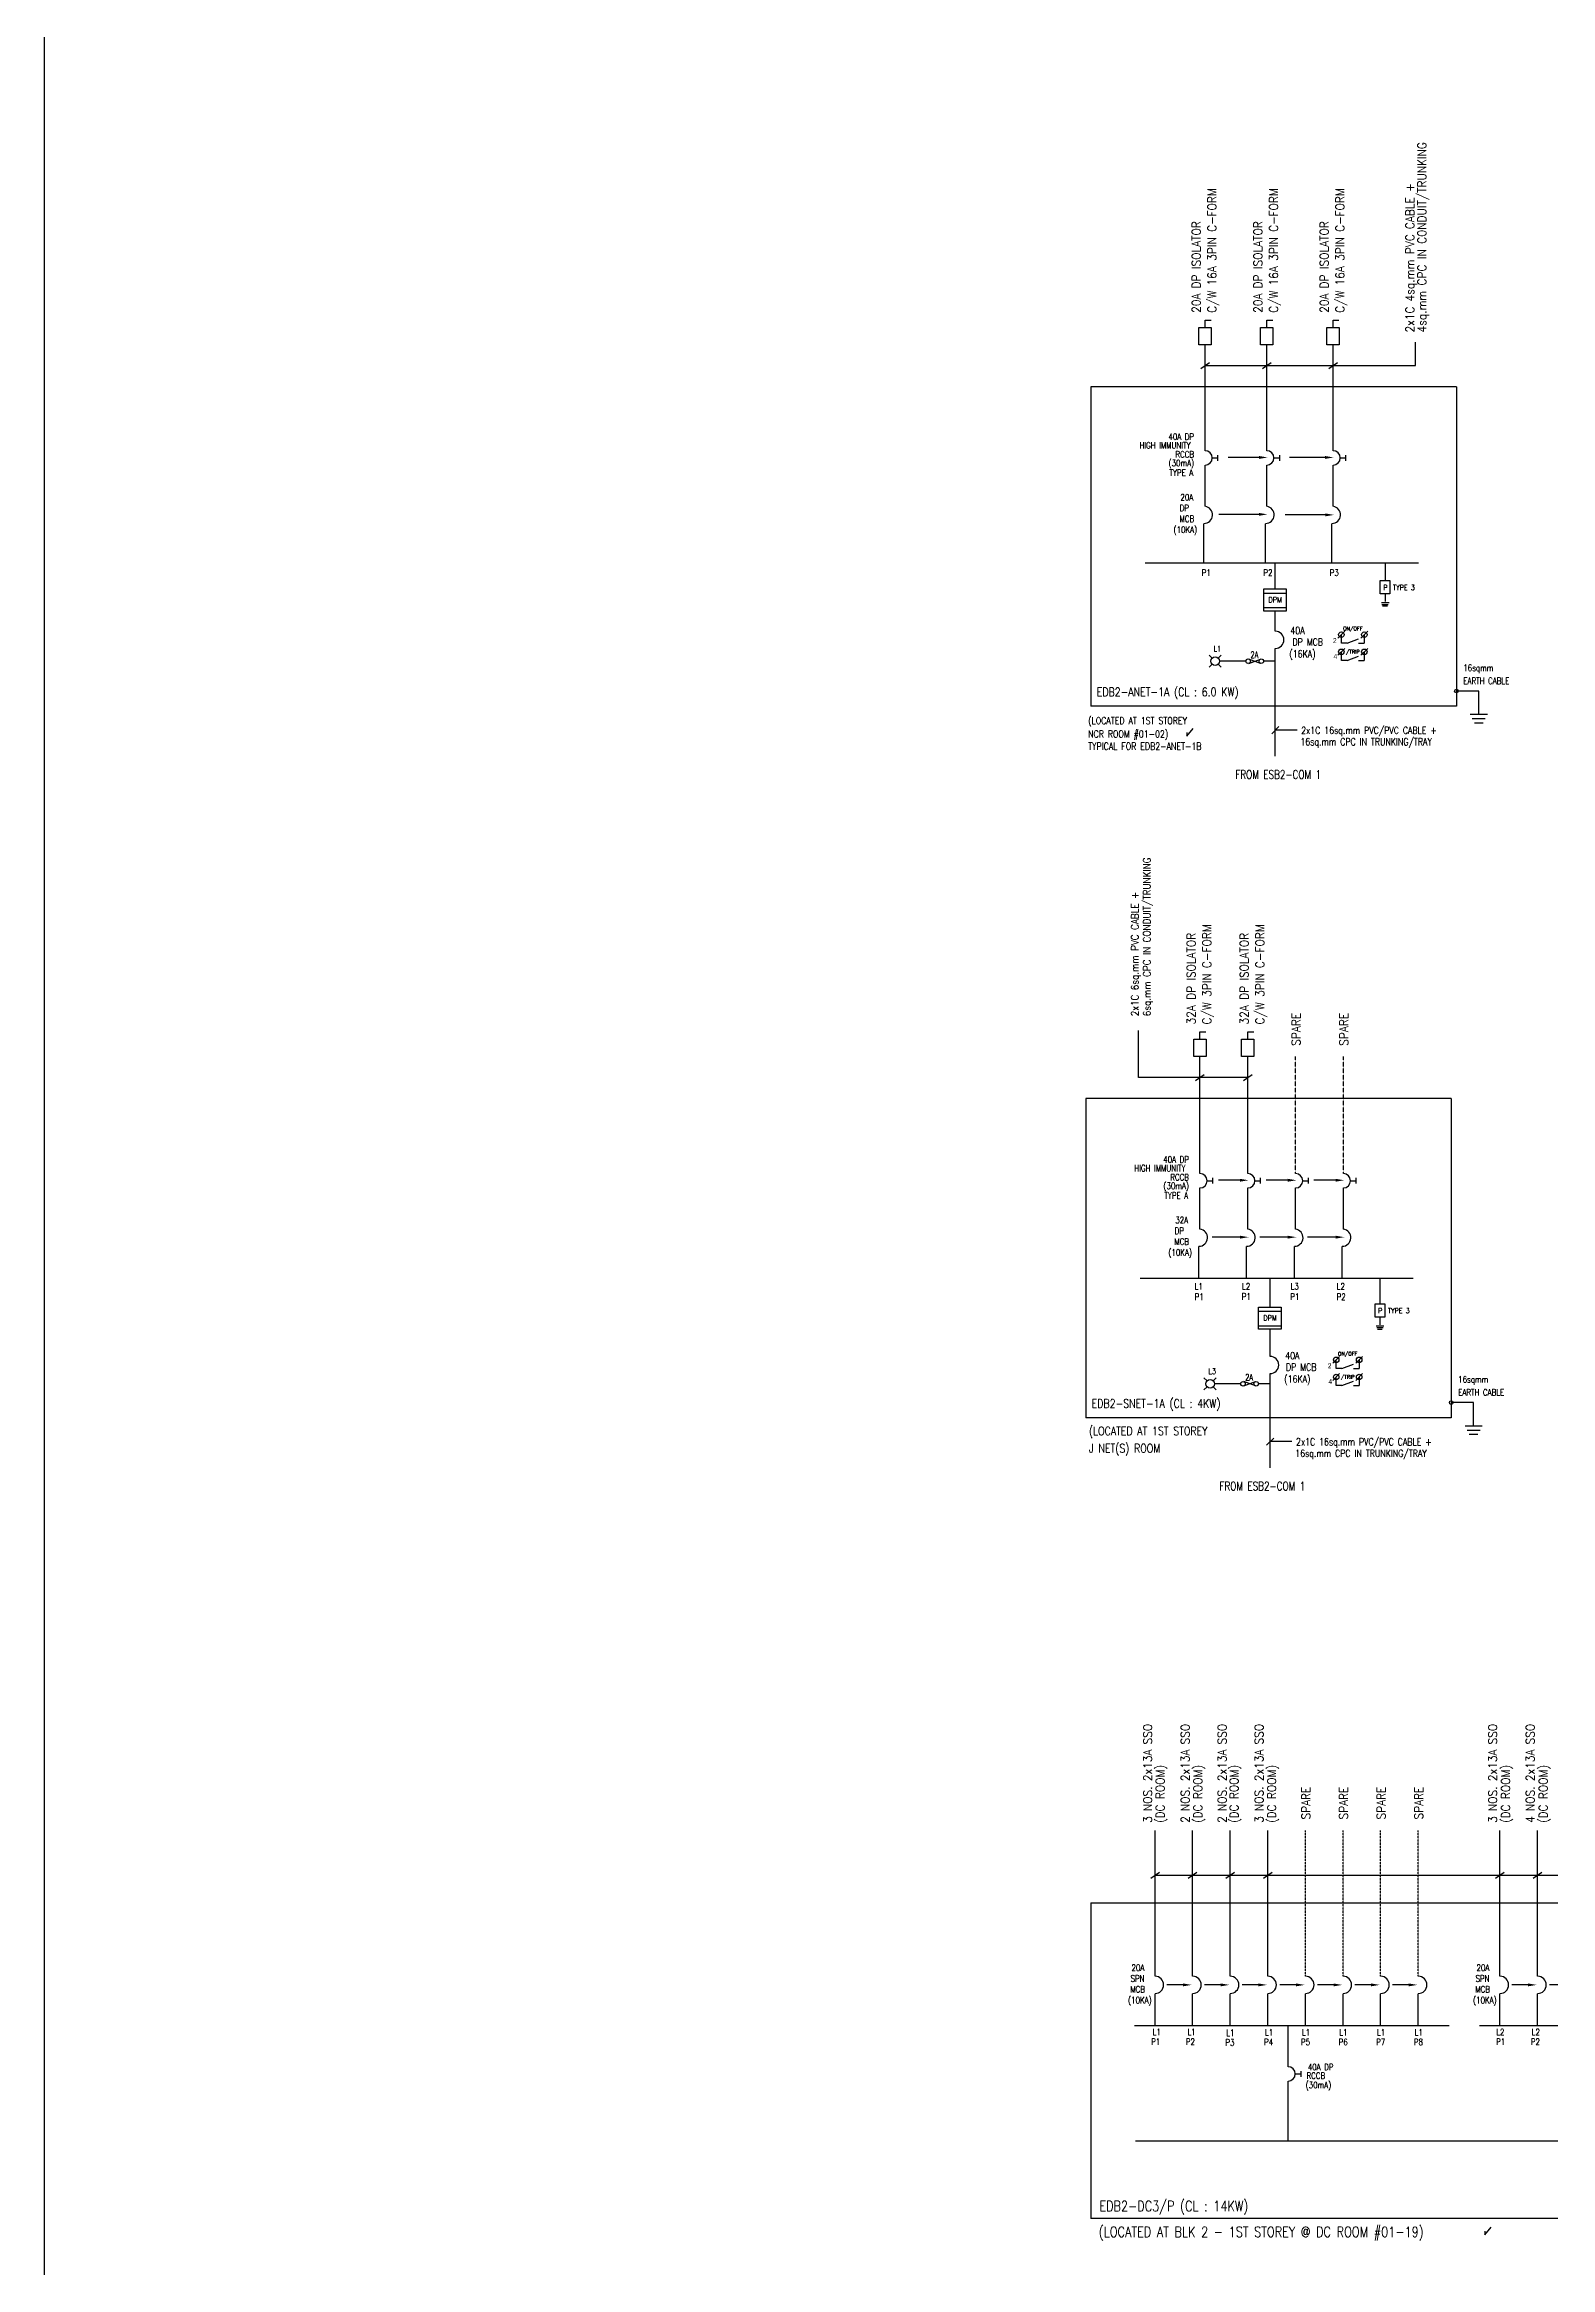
# Model space of a CAD drawing. Header units: millimetres. Extents: x 624049 to 847333, y 256790 to 538574.
# Drawn here: x 624049 to 676576, y 314365 to 391903 of the extents above; entities that cross this region are included whole.
import ezdxf
from ezdxf.enums import TextEntityAlignment as Align

# ---------------------------------------------------------------- set-up
doc = ezdxf.new("R2010")
doc.units = ezdxf.units.MM
doc.header["$LTSCALE"] = 0.01
doc.linetypes.add('DASHED', pattern=[19.05, 12.7, -6.35])
doc.linetypes.add('{ -E- }', pattern=[0])
doc.layers.add('E-_ELEC----_E-', color=3, linetype='Continuous')
doc.styles.add('100', font='romans.shx', dxfattribs={"width": 0.8, "height": 250})
doc.styles.add('A2', font='SIMPLEX.shx', dxfattribs={"width": 0.95, "height": 190})
doc.styles.add('ATT', font='ROMANS.SHX')
doc.styles.add('MONOTXT', font='MONOTXT.SHX')
doc.styles.add('PwNote', font='Romans.shx', dxfattribs={"width": 0.75, "bigfont": 'Special.shx'})
doc.styles.add('ROMANS', font='romans', dxfattribs={"width": 0.75})

msp = doc.modelspace()

# ---------------------------------------------------------------- linework, layer by layer
for p, q in [((664377, 380598), (664678, 380808)), ((664528, 377732), (664528, 381424)), ((666528, 380598), (666829, 380808)), ((666679, 377732), (666679, 381424)), ((668841, 380598), (669142, 380808)), ((668992, 377732), (668992, 381424)), ((664528, 375795), (664528, 377232)), ((664778, 377482), (664978, 377482)), ((664978, 377382), (664978, 377582)), ((666679, 375795), (666679, 377232)), ((666929, 377482), (667129, 377482)), ((667129, 377382), (667129, 377582)), ((668992, 375795), (668992, 377232)), ((669242, 377482), (669442, 377482)), ((669442, 377382), (669442, 377582)), ((670803, 373820), (670803, 373204)), ((666573, 372770), (667357, 372770)), ((666573, 372264), (667357, 372264)), ((670679, 372438), (670946, 372438)), ((670696, 372375), (670916, 372375)), ((670721, 372321), (670888, 372321)), ((670803, 372737), (670803, 372474)), ((669160, 371199), (669400, 371439)), ((669960, 371199), (670200, 371439)), ((669160, 370599), (669400, 370839)), ((669280, 371019), (669280, 371319)), ((669480, 371019), (669280, 371019)), ((669280, 370419), (669280, 370719)), ((669480, 371019), (669880, 371169)), ((669880, 371019), (670080, 371019)), ((669960, 370599), (670200, 370839)), ((670080, 371319), (670080, 371019)), ((670080, 370719), (670080, 370419)), ((669480, 370419), (669280, 370419)), ((669480, 370419), (669880, 370569)), ((669880, 370419), (670080, 370419)), ((674072, 368545), (674072, 369352)), ((673772, 368545), (674372, 368545)), ((673847, 368395), (674297, 368395)), ((666852, 367864), (667102, 368114)), ((667736, 367989), (666977, 367989)), ((673922, 368245), (674222, 368245)), ((662630, 327949), (662932, 328158)), ((663942, 327949), (664244, 328158)), ((665254, 327949), (665555, 328158)), ((666565, 327949), (666867, 328158)), ((674662, 327949), (674964, 328158)), ((675974, 327949), (676276, 328158)), ((663762, 324223), (663197, 324223)), ((665073, 324223), (664509, 324223)), ((666385, 324223), (665820, 324223)), ((667697, 324223), (667132, 324223)), ((669008, 324223), (668444, 324223)), ((670320, 324223), (669755, 324223)), ((671632, 324223), (671067, 324223)), ((675794, 324223), (675229, 324223)), ((677105, 324223), (676541, 324223)), ((662781, 322804), (662781, 323911)), ((664093, 322804), (664093, 323911)), ((665405, 322804), (665405, 323911)), ((666716, 322804), (666716, 323911)), ((668028, 322804), (668028, 323911)), ((669339, 322804), (669339, 323911)), ((670651, 322804), (670651, 323911)), ((671963, 322804), (671963, 323911)), ((674813, 322804), (674813, 323911)), ((676125, 322804), (676125, 323911)), ((667425, 321369), (667425, 322804)), ((667675, 321119), (667875, 321119)), ((667875, 321019), (667875, 321219)), ((667425, 318778), (667425, 320869))]:
    msp.add_line(p, q)
at = {"linetype": '{ -E- }', "ltscale": 1.5}
for p, q in [((673293, 379963), (660544, 379963)), ((660544, 379963), (660544, 368823)), ((673293, 379963), (673293, 368823)), ((673293, 368823), (660544, 368823)), ((660544, 327090), (699166, 327090)), ((699166, 316076), (660544, 316076))]:
    msp.add_line(p, q, dxfattribs=at)
at = {"linetype": '{ -E- }'}
for p, q in [((666408, 377499), (665337, 377499)), ((668709, 377499), (667466, 377499)), ((666408, 375514), (665012, 375514)), ((668720, 375495), (667324, 375495)), ((664489, 373820), (664489, 375183)), ((666640, 373820), (666640, 375183)), ((668953, 373820), (668953, 375183)), ((666977, 372911), (666977, 373820)), ((666977, 371438), (666977, 372140)), ((666977, 367078), (666977, 370838)), ((674072, 369352), (673293, 369352)), ((662781, 324523), (662781, 329613)), ((664093, 324523), (664093, 329613)), ((665405, 324523), (665405, 329613)), ((666716, 324523), (666716, 329613)), ((674813, 324523), (674813, 329613)), ((676125, 324523), (676125, 329613))]:
    msp.add_line(p, q, dxfattribs=at)
at = {"color": 7}
for p, q in [((664774, 370497), (664668, 370603)), ((664774, 370285), (664668, 370179)), ((664986, 370497), (665092, 370603)), ((664986, 370285), (665092, 370179)), ((665949, 370391), (665030, 370391)), ((666055, 370316), (666461, 370466)), ((666460, 370317), (666057, 370465)), ((666977, 370391), (666567, 370391)), ((664198, 355766), (664499, 355976)), ((664349, 352520), (664349, 356606)), ((665865, 355766), (666166, 355976)), ((666016, 352520), (666016, 356606)), ((664599, 352270), (664799, 352270)), ((664799, 352170), (664799, 352370)), ((666266, 352270), (666466, 352270)), ((666466, 352170), (666466, 352370)), ((667933, 352270), (668133, 352270)), ((668133, 352170), (668133, 352370)), ((669600, 352270), (669800, 352270)), ((669800, 352170), (669800, 352370)), ((664349, 350583), (664349, 352020)), ((666016, 350583), (666016, 352020)), ((667683, 350583), (667683, 352020)), ((669350, 350583), (669350, 352020)), ((670624, 348864), (670624, 347981)), ((666394, 347721), (667178, 347721)), ((670624, 347514), (670624, 347251)), ((666394, 347215), (667178, 347215)), ((670500, 347215), (670767, 347215)), ((670517, 347152), (670737, 347152)), ((670542, 347098), (670709, 347098)), ((668981, 345905), (669221, 346145)), ((669101, 345725), (669101, 346025)), ((669301, 345725), (669701, 345875)), ((669781, 345905), (670021, 346145)), ((669901, 346025), (669901, 345725)), ((664595, 345296), (664489, 345402)), ((664595, 345084), (664489, 344978)), ((664807, 345296), (664913, 345402)), ((664807, 345084), (664913, 344978)), ((665770, 345190), (664851, 345190)), ((665876, 345115), (666282, 345265)), ((666281, 345116), (665878, 345264)), ((666798, 345190), (666388, 345190)), ((668981, 345305), (669221, 345545)), ((669301, 345725), (669101, 345725)), ((669101, 345125), (669101, 345425)), ((669301, 345125), (669101, 345125)), ((669301, 345125), (669701, 345275)), ((669701, 345725), (669901, 345725)), ((669701, 345125), (669901, 345125)), ((669781, 345305), (670021, 345545)), ((669901, 345425), (669901, 345125)), ((673893, 343727), (673893, 344534)), ((673593, 343727), (674193, 343727)), ((673668, 343577), (674118, 343577)), ((666673, 343046), (666923, 343296)), ((667557, 343171), (666798, 343171)), ((673743, 343427), (674043, 343427))]:
    msp.add_line(p, q, dxfattribs=at)
at = {"color": 7, "linetype": 'DASHED', "ltscale": 20}
for p, q in [((667683, 352520), (667683, 356606)), ((669350, 352520), (669350, 356606))]:
    msp.add_line(p, q, dxfattribs=at)
at = {"color": 7, "linetype": '{ -E- }', "ltscale": 1.5}
for p, q in [((673114, 355145), (660365, 355145)), ((660365, 355145), (660365, 344005)), ((673114, 355145), (673114, 344005)), ((673114, 344005), (660365, 344005))]:
    msp.add_line(p, q, dxfattribs=at)
at = {"color": 7, "linetype": '{ -E- }'}
for p, q in [((665745, 352288), (664990, 352288)), ((667412, 352288), (666657, 352288)), ((669079, 352288), (668324, 352288)), ((664310, 348864), (664310, 349972)), ((665745, 350303), (664771, 350303)), ((665977, 348864), (665977, 349972)), ((667412, 350303), (666438, 350303)), ((667644, 348864), (667644, 349972)), ((669079, 350303), (668105, 350303)), ((669311, 348864), (669311, 349972)), ((666798, 347862), (666798, 348864)), ((666798, 346144), (666798, 347091)), ((666798, 342260), (666798, 345544)), ((673893, 344534), (673114, 344534))]:
    msp.add_line(p, q, dxfattribs=at)
at = {"linetype": 'DASHED', "ltscale": 10}
for p, q in [((668028, 324523), (668028, 329613)), ((669339, 324523), (669339, 329613)), ((670651, 324523), (670651, 329613)), ((671963, 324523), (671963, 329613))]:
    msp.add_line(p, q, dxfattribs=at)
at = {"color": 2}
msp.add_lwpolyline([(624049, 444675), (843698, 444675), (843698, 256790), (624049, 256790)], close=True, dxfattribs=at)
at = {"color": 7}
for points in [[(664528, 382026), (664528, 382287), (664734, 382287)], [(666679, 382026), (666679, 382287), (666885, 382287)], [(668992, 382026), (668992, 382287), (669198, 382287)], [(666016, 355871), (662211, 355871), (662211, 357509)], [(664349, 357208), (664349, 357469), (664555, 357469)], [(666016, 357208), (666016, 357469), (666222, 357469)]]:
    msp.add_lwpolyline(points, dxfattribs=at)
for points in [[(664315, 382026), (664740, 382026), (664740, 381424), (664315, 381424)], [(666466, 382026), (666891, 382026), (666891, 381424), (666466, 381424)], [(668779, 382026), (669204, 382026), (669204, 381424), (668779, 381424)], [(664136, 357208), (664561, 357208), (664561, 356606), (664136, 356606)], [(665803, 357208), (666228, 357208), (666228, 356606), (665803, 356606)], [(666394, 347862), (667178, 347862), (667178, 347091), (666394, 347091)], [(670455, 347981), (670794, 347981), (670794, 347514), (670455, 347514)]]:
    msp.add_lwpolyline(points, close=True, dxfattribs=at)
msp.add_lwpolyline([(664528, 380703), (671870, 380703), (671870, 381522)])
at = {"const_width": 50}
for points in [[(662434, 373820), (671971, 373820)], [(662060, 322804), (673051, 322804)], [(674092, 322804), (685052, 322804)], [(662091, 318778), (697460, 318778)]]:
    msp.add_lwpolyline(points, dxfattribs=at)
for points in [[(670634, 373204), (670973, 373204), (670973, 372737), (670634, 372737)], [(666573, 372911), (667357, 372911), (667357, 372140), (666573, 372140)]]:
    msp.add_lwpolyline(points, close=True)
at = {"color": 7, "const_width": 50}
msp.add_lwpolyline([(662255, 348864), (671792, 348864)], dxfattribs=at)
at = {"linetype": '{ -E- }'}
msp.add_lwpolyline([(662781, 328053), (698869, 328053), (698869, 329679)], dxfattribs=at)
at = {"linetype": '{ -E- }', "ltscale": 1.5}
msp.add_lwpolyline([(660544, 327090), (660544, 316076)], dxfattribs=at)
for centre, radius in [((669280, 371319), 96), ((670080, 371319), 96), ((669280, 370719), 96), ((670080, 370719), 96), ((673293, 369352), 63.8)]:
    msp.add_circle(centre, radius)
at = {"color": 7}
for centre, radius in [((664880, 370391), 150), ((666029, 370391), 79.2), ((666488, 370391), 79.2), ((669101, 346025), 96), ((669901, 346025), 96), ((664701, 345190), 150), ((665850, 345190), 79.2), ((666309, 345190), 79.2), ((669101, 345425), 96), ((669901, 345425), 96), ((673114, 344534), 63.8)]:
    msp.add_circle(centre, radius, dxfattribs=at)
for centre, radius, start, end in [((664528, 377482), 250, 270, 90), ((666679, 377482), 250, 270, 90), ((668992, 377482), 250, 270, 90), ((664488, 375496), 301, 270.24358, 82.51914), ((666639, 375496), 301, 270.24358, 82.51914), ((668952, 375496), 301, 270.24358, 82.51914), ((666977, 371138), 300, 270, 90), ((662781, 324223), 300, 270, 90), ((664093, 324223), 300, 270, 90), ((665405, 324223), 300, 270, 90), ((666716, 324223), 300, 270, 90), ((668028, 324223), 300, 270, 90), ((669339, 324223), 300, 270, 90), ((670651, 324223), 300, 270, 90), ((671963, 324223), 300, 270, 90), ((674813, 324223), 300, 270, 90), ((676125, 324223), 300, 270, 90), ((667425, 321119), 250, 270, 90)]:
    msp.add_arc(centre, radius, start, end)
for centre, radius, start, end in [((664349, 352270), 250, 270, 90), ((666016, 352270), 250, 270, 90), ((667683, 352270), 250, 270, 90), ((669350, 352270), 250, 270, 90), ((664309, 350285), 301, 270.24358, 82.51914), ((665976, 350285), 301, 270.24358, 82.51914), ((667643, 350285), 301, 270.24358, 82.51914), ((669310, 350285), 301, 270.24358, 82.51914), ((666798, 345844), 300, 270, 90)]:
    msp.add_arc(centre, radius, start, end, dxfattribs=at)
for points in [[(666408, 377549), (666708, 377499), (666408, 377449)], [(668709, 377549), (669009, 377499), (668709, 377449)], [(666408, 375564), (666708, 375514), (666408, 375464)], [(668720, 375545), (669020, 375495), (668720, 375445)], [(663762, 324273), (664062, 324223), (663762, 324173)], [(665073, 324273), (665373, 324223), (665073, 324173)], [(666385, 324273), (666685, 324223), (666385, 324173)], [(667697, 324273), (667997, 324223), (667697, 324173)], [(669008, 324273), (669308, 324223), (669008, 324173)], [(670320, 324273), (670620, 324223), (670320, 324173)], [(671632, 324273), (671932, 324223), (671632, 324173)], [(675794, 324273), (676094, 324223), (675794, 324173)]]:
    msp.add_solid(points)
for points in [[(665745, 352338), (666045, 352288), (665745, 352238)], [(667412, 352338), (667712, 352288), (667412, 352238)], [(669079, 352338), (669379, 352288), (669079, 352238)], [(665745, 350353), (666045, 350303), (665745, 350253)], [(667412, 350353), (667712, 350303), (667412, 350253)], [(669079, 350353), (669379, 350303), (669079, 350253)]]:
    msp.add_solid(points, dxfattribs=at)
at = {"layer": 'E-_ELEC----_E-', "color": 3}
for points in [[(663893, 367905), (663893, 367779), (664113, 368049)], [(674281, 315633), (674281, 315507), (674501, 315777)]]:
    msp.add_lwpolyline(points, dxfattribs=at)

# ---------------------------------------------------------------- texts
at = {"ltscale": 1.5, "style": 'A2', "width": 0.9}
for s, p in [('4sq.mm CPC IN CONDUIT/TRUNKING', (672240, 381856)), ('2x1C 4sq.mm PVC CABLE +', (671821, 381856))]:
    msp.add_text(s, height=300, rotation=90, dxfattribs=at).set_placement(p)
for s, height, rotation, style, width, p in [('C/W 16A 3PIN C-FORM', 300, 90, 'A2', 0.9, (664917, 382541)), ('C/W 16A 3PIN C-FORM', 300, 90, 'A2', 0.9, (667068, 382541)), ('C/W 16A 3PIN C-FORM', 300, 90, 'A2', 0.9, (669381, 382541)), ('20A DP ISOLATOR', 300, 90, 'A2', 0.9, (664370, 382541)), ('20A DP ISOLATOR', 300, 90, 'A2', 0.9, (666521, 382541)), ('20A DP ISOLATOR', 300, 90, 'A2', 0.9, (668834, 382541)), ('HIGH IMMUNITY', 225, 360, '100', 0.8, (662239, 377809)), ('40A DP', 225, 360, '100', 0.8, (663248, 378110)), ('RCCB', 225, 360, '100', 0.8, (663493, 377493)), ('(30mA)', 225, 360, '100', 0.8, (663253, 377191)), ('TYPE A', 225, 360, '100', 0.8, (663284, 376856)), ('20A', 225, 360, '100', 0.8, (663668, 375997)), ('MCB', 225, 360, '100', 0.8, (663636, 375247)), ('DP', 225, 360, '100', 0.8, (663645, 375622)), ('(10KA)', 225, 360, '100', 0.8, (663426, 374867)), ('P1', 225, 360, '100', 0.8, (664410, 373367)), ('P2', 225, 360, '100', 0.8, (666561, 373367)), ('P3', 225, 360, '100', 0.8, (668874, 373367)), ('16sqmm', 225, 360, '100', 0.8, (673534, 370047)), ('EARTH CABLE', 225, 360, '100', 0.8, (673534, 369594)), ('2x1C 16sq.mm PVC/PVC CABLE +', 250, 360, 'PwNote', 0.8, (667878, 367857)), ('16sq.mm CPC IN TRUNKING/TRAY', 250, 360, 'PwNote', 0.8, (667852, 367457)), ('3 NOS. 2x13A SSO', 300, 90, 'A2', 0.9, (662675, 329871)), ('2 NOS. 2x13A SSO', 300, 90, 'A2', 0.9, (663986, 329871)), ('2 NOS. 2x13A SSO', 300, 90, 'A2', 0.9, (665272, 329871)), ('3 NOS. 2x13A SSO', 300, 90, 'A2', 0.9, (666560, 329871)), ('3 NOS. 2x13A SSO', 300, 90, 'A2', 0.9, (674707, 329871)), ('4 NOS. 2x13A SSO', 300, 90, 'A2', 0.9, (676018, 329871)), ('(DC ROOM)', 300, 90, 'A2', 0.9, (663109, 329871)), ('(DC ROOM)', 300, 90, 'A2', 0.9, (664426, 329871)), ('(DC ROOM)', 300, 90, 'A2', 0.9, (665688, 329871)), ('(DC ROOM)', 300, 90, 'A2', 0.9, (667000, 329871)), ('SPARE', 300, 90, 'A2', 0.9, (668195, 329990)), ('SPARE', 300, 90, 'A2', 0.9, (669507, 329990)), ('SPARE', 300, 90, 'A2', 0.9, (670819, 329990)), ('SPARE', 300, 90, 'A2', 0.9, (672130, 329990)), ('(DC ROOM)', 300, 90, 'A2', 0.9, (675159, 329871)), ('(DC ROOM)', 300, 90, 'A2', 0.9, (676471, 329871))]:
    msp.add_text(s, height=height, rotation=rotation, dxfattribs=dict(style=style, width=width)).set_placement(p)
for s, height, style, width, p in [('P', 180, 'ROMANS', 0.85, (670743, 372874)), ('TYPE 3', 180, 'ROMANS', 0.85, (671081, 372874)), ('DPM', 186.6, '100', 0.8, (666739, 372442)), ('L1', 200, 'ROMANS', 0.75, (664824, 370727)), ('FROM ESB2-COM 1', 300, 'PwNote', 0.75, (665584, 366289)), ('L3', 200, 'ROMANS', 0.75, (664645, 345526)), ('20A', 225, '100', 0.8, (661962, 324708)), ('20A', 225, '100', 0.8, (673994, 324708)), ('MCB', 225, '100', 0.8, (661921, 323958)), ('SPN', 225, '100', 0.8, (661930, 324333)), ('MCB', 225, '100', 0.8, (673953, 323958)), ('SPN', 225, '100', 0.8, (673962, 324333)), ('(10KA)', 225, '100', 0.8, (661842, 323578)), ('(10KA)', 225, '100', 0.8, (673874, 323578)), ('L1', 225, '100', 0.8, (662703, 322464)), ('L1', 225, '100', 0.8, (663913, 322464)), ('L1', 225, '100', 0.8, (665263, 322440)), ('L1', 225, '100', 0.8, (666615, 322456)), ('L1', 225, '100', 0.8, (667902, 322456)), ('L1', 225, '100', 0.8, (669213, 322456)), ('L1', 225, '100', 0.8, (670525, 322456)), ('L1', 225, '100', 0.8, (671837, 322456)), ('L2', 225, '100', 0.8, (674679, 322464)), ('L2', 225, '100', 0.8, (675920, 322464)), ('P1', 225, '100', 0.8, (662646, 322128)), ('P2', 225, '100', 0.8, (663857, 322128)), ('P3', 225, '100', 0.8, (665235, 322103)), ('P4', 225, '100', 0.8, (666586, 322120)), ('P5', 225, '100', 0.8, (667873, 322120)), ('P6', 225, '100', 0.8, (669185, 322120)), ('P7', 225, '100', 0.8, (670496, 322120)), ('P8', 225, '100', 0.8, (671808, 322120)), ('P1', 225, '100', 0.8, (674678, 322128)), ('P2', 225, '100', 0.8, (675889, 322128))]:
    msp.add_text(s, height=height, dxfattribs=dict(style=style, width=width)).set_placement(p)
at = {"width": 0.8}
for s, height, style, p in [('40A', 250, 'PwNote', (667751, 371463)), ('(16KA)', 250, 'PwNote', (667925, 370630)), ('DP MCB', 250, 'PwNote', (668108, 371064)), ('RCCB', 225, '100', (668391, 321056)), ('40A DP ', 225, '100', (668619, 321358)), ('(30mA)', 225, '100', (668481, 320715))]:
    msp.add_text(s, height=height, dxfattribs=dict(at, style=style)).set_placement(p, align=Align.MIDDLE)
at = {"style": 'ATT'}
for s, p in [('ON/OFF', (669680, 371531)), ('/TRIP', (669680, 370723))]:
    msp.add_text(s, height=128, rotation=0, dxfattribs=at).set_placement(p, align=Align.MIDDLE_CENTER)
at = {"style": 'ROMANS', "width": 0.75}
for p in [(666246, 370502), (666067, 345301)]:
    msp.add_text('2A', height=225, dxfattribs=at).set_placement(p, align=Align.CENTER)
at = {"style": 'MONOTXT', "width": 0.8}
for s, p in [('2', (669119, 371112)), ('4', (669140, 370559))]:
    msp.add_text(s, height=176, dxfattribs=at).set_placement(p, align=Align.MIDDLE_RIGHT)
at = {"ltscale": 1.5, "style": 'PwNote', "width": 0.8}
for s, height, p in [('EDB2-ANET-1A (CL : 6.0 KW)', 300, (660750, 369169)), ('(LOCATED AT 1ST STOREY', 250, (660450, 368194)), ('TYPICAL FOR EDB2-ANET-1B', 250, (660450, 367301)), ('NCR ROOM #01-02)', 250, (660450, 367729)), ('EDB2-DC3/P (CL : 14KW)', 360, (660842, 316331)), ('(LOCATED AT BLK 2 - 1ST STOREY @ DC ROOM #01-19)', 360, (660821, 315429))]:
    msp.add_text(s, height=height, dxfattribs=at).set_placement(p)
at = {"color": 7}
for s, height, rotation, style, width, p in [('6sq.mm CPC IN CONDUIT/TRUNKING', 250, 90, 'A2', 0.9, (662622, 358010)), ('2x1C 6sq.mm PVC CABLE +', 250, 90, 'A2', 0.9, (662203, 358010)), ('32A DP ISOLATOR', 300, 90, 'A2', 0.9, (664191, 357723)), ('C/W 3PIN C-FORM', 300, 90, 'A2', 0.9, (664738, 357723)), ('32A DP ISOLATOR', 300, 90, 'A2', 0.9, (666043, 357723)), ('C/W 3PIN C-FORM', 300, 90, 'A2', 0.9, (666590, 357723)), ('SPARE', 300, 90, 'A2', 0.9, (667850, 356982)), ('SPARE', 300, 90, 'A2', 0.9, (669517, 356982)), ('HIGH IMMUNITY', 225, 360, '100', 0.8, (662060, 352597)), ('40A DP', 225, 360, '100', 0.8, (663069, 352898)), ('(30mA)', 225, 360, '100', 0.8, (663074, 351979)), ('RCCB', 225, 360, '100', 0.8, (663314, 352281)), ('TYPE A', 225, 360, '100', 0.8, (663105, 351644)), ('DP', 225, 360, '100', 0.8, (663466, 350411)), ('32A', 225, 360, '100', 0.8, (663489, 350786)), ('(10KA)', 225, 360, '100', 0.8, (663247, 349656)), ('MCB', 225, 360, '100', 0.8, (663457, 350036)), ('P1', 225, 360, '100', 0.8, (664162, 348109)), ('L1', 225, 360, '100', 0.8, (664167, 348474)), ('P1', 225, 360, '100', 0.8, (665807, 348119)), ('L2', 225, 360, '100', 0.8, (665819, 348474)), ('P1', 225, 360, '100', 0.8, (667500, 348114)), ('L3', 225, 360, '100', 0.8, (667509, 348474)), ('P2', 225, 360, '100', 0.8, (669114, 348109)), ('L2', 225, 360, '100', 0.8, (669119, 348474)), ('16sqmm', 225, 360, '100', 0.8, (673355, 345229)), ('EARTH CABLE', 225, 360, '100', 0.8, (673355, 344776)), ('2x1C 16sq.mm PVC/PVC CABLE +', 250, 360, 'PwNote', 0.8, (667699, 343039)), ('16sq.mm CPC IN TRUNKING/TRAY', 250, 360, 'PwNote', 0.8, (667673, 342639))]:
    msp.add_text(s, height=height, rotation=rotation, dxfattribs=dict(at, style=style, width=width)).set_placement(p)
for s, height, style, width, p in [('DPM', 186.6, '100', 0.8, (666560, 347393)), ('P', 180, 'ROMANS', 0.85, (670564, 347651)), ('TYPE 3', 180, 'ROMANS', 0.85, (670902, 347651)), ('FROM ESB2-COM 1', 300, 'PwNote', 0.75, (665030, 341471))]:
    msp.add_text(s, height=height, dxfattribs=dict(at, style=style, width=width)).set_placement(p)
at = {"color": 7, "style": 'PwNote', "width": 0.8}
for s, p in [('40A', (667572, 346169)), ('DP MCB', (667880, 345770)), ('(16KA)', (667746, 345336))]:
    msp.add_text(s, height=250, dxfattribs=at).set_placement(p, align=Align.MIDDLE)
at = {"color": 7, "style": 'MONOTXT', "width": 0.8}
for s, p in [('2', (668940, 345818)), ('4', (668961, 345265))]:
    msp.add_text(s, height=176, dxfattribs=at).set_placement(p, align=Align.MIDDLE_RIGHT)
at = {"color": 7, "style": 'ATT'}
for s, p in [('ON/OFF', (669501, 346237)), ('/TRIP', (669501, 345429))]:
    msp.add_text(s, height=128, rotation=0, dxfattribs=at).set_placement(p, align=Align.MIDDLE_CENTER)
at = {"color": 7, "ltscale": 1.5, "style": 'PwNote', "width": 0.8}
for s, p in [('EDB2-SNET-1A (CL : 4KW)', (660571, 344351)), ('(LOCATED AT 1ST STOREY', (660477, 343392)), ('J NET(S) ROOM', (660477, 342789))]:
    msp.add_text(s, height=300, dxfattribs=at).set_placement(p)

doc.saveas('drawing.dxf')
